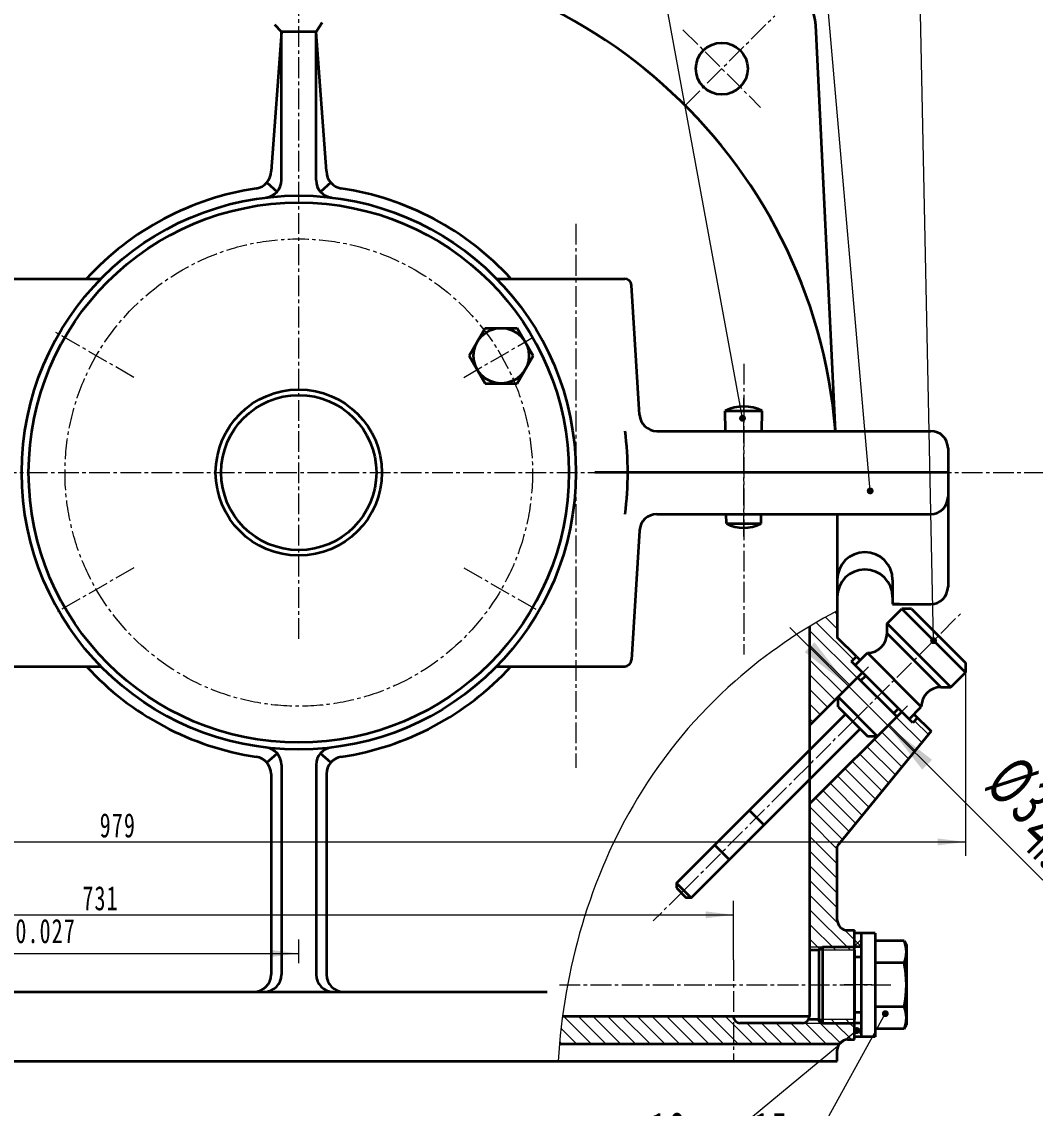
# Model space of a CAD drawing. Header units: millimetres. Extents: x -1682 to 1682, y -1188 to 1188.
# Drawn here: x -517 to 69, y 142 to 770 of the extents above; entities that cross this region are included whole.
import ezdxf

# ---------------------------------------------------------------- set-up
doc = ezdxf.new("R2010")
doc.units = ezdxf.units.MM
doc.linetypes.add('点画线', pattern=[18, 12, -2, 2, -2])
doc.layers.get('0').update_dxf_attribs({"lineweight": 35})
for name, color, linetype, lineweight in [('EB0', 7, 'Continuous', 35), ('中心线层', 1, '点画线', 18), ('剖面线层', 4, 'Continuous', 18), ('尺寸线层', 3, 'Continuous', 18), ('粗实线层', 7, 'Continuous', 35), ('细实线层', 7, 'Continuous', 18)]:
    doc.layers.add(name, color=color, linetype=linetype, lineweight=lineweight)
doc.styles.add('标准', font='', dxfattribs={"width": 0.667})
doc.styles.get('标准').set_extended_font_data('宋体')
doc.dimstyles.new('标准', dxfattribs={"dimscale": 4, "dimtxt": 3.5, "dimasz": 4, "dimexe": 2, "dimexo": 0, "dimtad": 1, "dimdsep": 46, "dimtxsty": '标准', "dimblk": '_CAXARROW', "dimcen": 0, "dimdle": 6, "dimazin": 2, "dimtfac": 0.707107, "dimtdec": 3, "dimtmove": 2, "dimatfit": 3, "dimfxl": 1, "dimfrac": 2, "dimtolj": 1, "dimarcsym": 1})
pattern_1 = [(135, (0, 0), (-4.24264, -4.24264), [])]
pattern_2 = [(-45, (0, 0), (2.1213, 2.1213), [])]
pattern_3 = [(45, (0, 0), (-2.1213, 2.1213), [])]

# ---------------------------------------------------------------- blocks, each defined once
blk = doc.blocks.new('*X6')
at = {"layer": '剖面线层'}
h = blk.add_hatch(dxfattribs=at)
h.set_pattern_fill('无图案', color=256, scale=3, angle=-45, style=0, pattern_type=0)
h.set_pattern_definition(pattern_2)
h.paths.add_polyline_path([(-2, 11), (-2, 11.2), (-2, 15), (0, 15), (0, 11)], flags=0)
h = blk.add_hatch(dxfattribs=at)
h.set_pattern_fill('无图案', color=256, scale=3, angle=45, style=0, pattern_type=0)
h.set_pattern_definition(pattern_3)
h.paths.add_polyline_path([(-2, 11), (-2, 14.8), (-2, 15), (0, 15), (0, 11)], flags=0)
h = blk.add_hatch(dxfattribs=at)
h.set_pattern_fill('无图案', color=256, scale=3, angle=-45, style=0, pattern_type=0)
h.set_pattern_definition(pattern_2)
h.paths.add_polyline_path([(-2, -15), (-2, -14.8), (-2, -11), (0, -11), (0, -15)], flags=0)
h = blk.add_hatch(dxfattribs=at)
h.set_pattern_fill('无图案', color=256, scale=3, angle=45, style=0, pattern_type=0)
h.set_pattern_definition(pattern_3)
h.paths.add_polyline_path([(-2, -15), (-2, -14.8), (-2, -11), (0, -11), (0, -15)], flags=0)
at = {"layer": '中心线层'}
blk.add_line((-5, 0), (3, 0), dxfattribs=at)
at = {"layer": '粗实线层'}
for p, q in [((-2, 15), (0, 15)), ((-2, 15), (-2, -15)), ((0, 15), (0, -15)), ((-2, 11), (0, 11)), ((-2, -11), (0, -11)), ((-2, -15), (0, -15))]:
    blk.add_line(p, q, dxfattribs=at)
blk = doc.blocks.new('*X11')
at = {"color": 0}
blk.add_line((78.88, 307.3), (92.63, 293.54), dxfattribs=at)
at = {"color": 0, "char_height": 28, "attachment_point": 1, "rotation": 315, "line_spacing_factor": 1.15057, "style": '标准'}
for s, insert, width in [('\\T1.1;%%C32', (58.32, 347.88), 250.7356), ('\\T1.1;{\\H0.707107x;H9}', (95.22, 323.63), 77.7896), ('\\T1.1;{\\H0.707107x;h9}', (76.94, 305.2), 77.7896)]:
    blk.add_mtext(s, dxfattribs=dict(at, insert=insert, width=width))
blk = doc.blocks.new('*X10')
at = {"layer": '尺寸线层', "linetype": 'Continuous'}
for points in [[(-39.12, 385.88), (-58.92, 411.33), (-64.58, 405.68)], [(-16.5, 363.25), (8.96, 343.45), (3.3, 337.79)]]:
    blk.add_hatch(color=0, dxfattribs=at).paths.add_polyline_path(points, flags=0)
at = {"layer": '尺寸线层', "color": 0, "linetype": 'Continuous'}
for p, q in [((-73.07, 419.82), (72.92, 273.83)), ((-53.72, 371.28), (-27.81, 397.19)), ((-31.89, 347.85), (-5.18, 374.56))]:
    blk.add_line(p, q, dxfattribs=at)
at = {"layer": '尺寸线层', "color": 0}
blk.add_blockref('*X11', (0, 0), dxfattribs=at)
blk = doc.blocks.new('_CAXARROW')
blk.add_hatch(color=0).paths.add_polyline_path([(0, 0), (-1, 0.125), (-1, -0.125)], flags=0)
blk = doc.blocks.new('*X22')
at = {"layer": '尺寸线层', "linetype": 'Continuous'}
for points in [[(-950.76, 295.99), (-934.76, 297.99), (-934.76, 293.99)], [(28.24, 295.99), (12.24, 297.99), (12.24, 293.99)]]:
    blk.add_hatch(color=0, dxfattribs=at).paths.add_polyline_path(points, flags=0)
at = {"layer": '尺寸线层', "color": 0, "linetype": 'Continuous'}
for p, q in [((-950.76, 443.36), (-950.76, 287.99)), ((28.24, 399.5), (28.24, 287.99)), ((-950.76, 295.99), (28.24, 295.99))]:
    blk.add_line(p, q, dxfattribs=at)
at = {"layer": '尺寸线层', "color": 0, "insert": (-461.26, 305.49), "char_height": 14, "width": 40.1273, "attachment_point": 5, "line_spacing_factor": 1.15057, "style": '标准'}
blk.add_mtext('\\T1.1;979', dxfattribs=at)
blk = doc.blocks.new('*X23')
at = {"layer": '尺寸线层', "linetype": 'Continuous'}
for points in [[(-836.76, 253.87), (-820.76, 255.87), (-820.76, 251.87)], [(-105.76, 253.87), (-121.76, 255.87), (-121.76, 251.87)]]:
    blk.add_hatch(color=0, dxfattribs=at).paths.add_polyline_path(points, flags=0)
at = {"layer": '尺寸线层', "color": 0, "linetype": 'Continuous'}
for p, q in [((-836.76, 252.65), (-836.76, 261.87)), ((-105.76, 227.79), (-105.76, 261.87)), ((-836.76, 253.87), (-105.76, 253.87))]:
    blk.add_line(p, q, dxfattribs=at)
at = {"layer": '尺寸线层', "color": 0, "insert": (-471.26, 263.37), "char_height": 14, "width": 38.3536, "attachment_point": 5, "line_spacing_factor": 1.15057, "style": '标准'}
blk.add_mtext('\\T1.1;731', dxfattribs=at)
blk = doc.blocks.new('*X37')
at = {"layer": '细实线层', "lineweight": 18}
h = blk.add_hatch(color=0, dxfattribs=at)
edge = h.paths.add_edge_path(flags=0)
edge.add_arc((0, 0), 2, 0, 360)
at = {"layer": '细实线层', "color": 0}
for p, q in [((-71.07, 387.05), (-111.07, 387.05)), ((0, 0), (-71.07, 387.05))]:
    blk.add_line(p, q, dxfattribs=at)
at = {"layer": '细实线层', "color": 0, "lineweight": 18, "insert": (-91.07, 393.05), "char_height": 20, "width": 68, "attachment_point": 8, "line_spacing_factor": 1.15057, "style": '标准'}
blk.add_mtext('\\T1.1;12', dxfattribs=at)
blk = doc.blocks.new('*X38')
at = {"layer": '细实线层', "lineweight": 18}
h = blk.add_hatch(color=0, dxfattribs=at)
edge = h.paths.add_edge_path(flags=0)
edge.add_arc((0, 0), 2, 0, 360)
at = {"layer": '细实线层', "color": 0}
for p, q in [((-37.28, 429), (-77.28, 429)), ((0, 0), (-37.28, 429))]:
    blk.add_line(p, q, dxfattribs=at)
at = {"layer": '细实线层', "color": 0, "lineweight": 18, "insert": (-57.28, 435), "char_height": 20, "width": 68, "attachment_point": 8, "line_spacing_factor": 1.15057, "style": '标准'}
blk.add_mtext('\\T1.1;13', dxfattribs=at)
blk = doc.blocks.new('*X39')
at = {"layer": '细实线层', "lineweight": 18}
h = blk.add_hatch(color=0, dxfattribs=at)
edge = h.paths.add_edge_path(flags=0)
edge.add_arc((0, 0), 2, 0, 360)
at = {"layer": '细实线层', "color": 0}
for p, q in [((-10.63, 515.53), (-50.63, 515.53)), ((0, 0), (-10.63, 515.53))]:
    blk.add_line(p, q, dxfattribs=at)
at = {"layer": '细实线层', "color": 0, "lineweight": 18, "insert": (-30.63, 521.53), "char_height": 20, "width": 68, "attachment_point": 8, "line_spacing_factor": 1.15057, "style": '标准'}
blk.add_mtext('\\T1.1;14', dxfattribs=at)
blk = doc.blocks.new('*X40')
at = {"layer": '细实线层', "lineweight": 18}
h = blk.add_hatch(color=0, dxfattribs=at)
edge = h.paths.add_edge_path(flags=0)
edge.add_arc((0, 0), 2, 0, 360)
at = {"layer": '细实线层', "color": 0}
for p, q in [((0, 0), (-46.01, -83.27)), ((-46.01, -83.27), (-86.01, -83.27))]:
    blk.add_line(p, q, dxfattribs=at)
at = {"layer": '细实线层', "color": 0, "lineweight": 18, "insert": (-66.01, -77.27), "char_height": 20, "width": 68, "attachment_point": 8, "line_spacing_factor": 1.15057, "style": '标准'}
blk.add_mtext('\\T1.1;15', dxfattribs=at)
blk = doc.blocks.new('*X41')
at = {"layer": '细实线层', "lineweight": 18}
h = blk.add_hatch(color=0, dxfattribs=at)
edge = h.paths.add_edge_path(flags=0)
edge.add_arc((0, 0), 2, 0, 360)
at = {"layer": '细实线层', "color": 0}
for p, q in [((0, 0), (-89.05, -73.5)), ((-89.05, -73.5), (-129.05, -73.5))]:
    blk.add_line(p, q, dxfattribs=at)
at = {"layer": '细实线层', "color": 0, "lineweight": 18, "insert": (-109.05, -67.5), "char_height": 20, "width": 68, "attachment_point": 8, "line_spacing_factor": 1.15057, "style": '标准'}
blk.add_mtext('\\T1.1;16', dxfattribs=at)
blk = doc.blocks.new('*X65')
at = {"color": 0, "char_height": 14, "attachment_point": 1, "line_spacing_factor": 1.15057, "style": '标准'}
for s, insert, width in [('\\T1.1;%%P0.027', (-534.4, 251.53), 200.3236), ('\\T1.1;330', (-557.74, 250.75), 287.8058)]:
    blk.add_mtext(s, dxfattribs=dict(at, insert=insert, width=width))
blk = doc.blocks.new('*X64')
at = {"layer": '尺寸线层', "linetype": 'Continuous'}
for points in [[(-686.76, 231.55), (-670.76, 233.55), (-670.76, 229.55)], [(-356.76, 231.55), (-372.76, 233.55), (-372.76, 229.55)]]:
    blk.add_hatch(color=0, dxfattribs=at).paths.add_polyline_path(points, flags=0)
at = {"layer": '尺寸线层', "color": 0, "linetype": 'Continuous'}
for p, q in [((-686.76, 229.2), (-686.76, 239.55)), ((-356.76, 226.03), (-356.76, 239.55)), ((-686.76, 231.55), (-356.76, 231.55))]:
    blk.add_line(p, q, dxfattribs=at)
at = {"layer": '尺寸线层', "color": 0}
blk.add_blockref('*X65', (0, 0), dxfattribs=at)

msp = doc.modelspace()

# ---------------------------------------------------------------- hatches: boundary and pattern name
at = {"layer": '剖面线层'}
h = msp.add_hatch(dxfattribs=at)
h.set_pattern_fill('无图案', color=256, scale=6, angle=135, style=0, pattern_type=0)
h.set_pattern_definition(pattern_1)
h.paths.add_polyline_path([(-61.803, 233.361), (-61.803, 234.256), (-61.803, 235.361), (-54.351, 235.361), (-56.351, 233.361)], flags=0)
edge = h.paths.add_edge_path(flags=0)
edge.add_arc((-65.803, 195.361), 4, 270, 324.842197)
edge.add_arc((-65.803, 195.361), 4, 324.842197, 330)
edge.add_line((-62.339, 193.361), (-56.351, 193.361))
edge.add_line((-56.351, 193.361), (-54.351, 191.361))
edge.add_line((-54.351, 191.361), (-65.803, 191.361))
h = msp.add_hatch(dxfattribs=at)
h.set_pattern_fill('无图案', color=256, scale=6, angle=135, style=0, pattern_type=0)
h.set_pattern_definition(pattern_1)
edge = h.paths.add_edge_path(flags=0)
edge.add_spline(control_points=[(-206.239, 179.361), (-206.008, 181.938), (-205.748, 184.515), (-205.461, 187.091)], knot_values=[0, 0, 0, 0, 7.7693933, 7.7693933, 7.7693933, 7.7693933], weights=[1, 1, 1, 1], degree=3, periodic=0)
edge.add_spline(control_points=[(-205.461, 187.091), (-205.153, 189.849), (-204.812, 192.606), (-204.439, 195.361)], knot_values=[0, 0, 0, 0, 8.3328702, 8.3328702, 8.3328702, 8.3328702], weights=[1, 1, 1, 1], degree=3, periodic=0)
edge.add_line((-204.439, 195.361), (-105.803, 195.361))
edge.add_line((-105.803, 195.361), (-105.803, 179.361))
edge.add_line((-105.803, 179.361), (-206.239, 179.361))
edge = h.paths.add_edge_path(flags=0)
edge.add_line((-105.803, 179.361), (-105.803, 186.029))
edge.add_line((-105.803, 186.029), (-105.803, 195.361))
edge.add_arc((-101.803, 195.361), 4, 180, 270)
edge.add_line((-101.803, 191.361), (-65.803, 191.361))
edge.add_line((-65.803, 191.361), (-35.803, 191.361))
edge.add_line((-35.803, 191.361), (-35.803, 181.758))
edge.add_line((-35.803, 181.758), (-39.803, 181.758))
edge.add_arc((-39.803, 175.758), 6, 90, 143.096529)
edge.add_line((-44.601, 179.361), (-105.803, 179.361))
edge = h.paths.add_edge_path(flags=0)
edge.add_spline(control_points=[(-206.239, 179.361), (-205.944, 182.646), (-205.604, 185.931), (-205.217, 189.215)], knot_values=[0, 0, 0, 0, 9.9069363, 9.9069363, 9.9069363, 9.9069363], weights=[1, 1, 1, 1], degree=3, periodic=0)
edge.add_spline(control_points=[(-205.217, 189.215), (-204.976, 191.264), (-204.716, 193.313), (-204.439, 195.361)], knot_values=[0, 0, 0, 0, 6.1953272, 6.1953272, 6.1953272, 6.1953272], weights=[1, 1, 1, 1], degree=3, periodic=0)
edge.add_line((-204.439, 195.361), (-105.803, 195.361))
edge.add_line((-105.803, 195.361), (-105.803, 179.361))
edge.add_line((-105.803, 179.361), (-206.239, 179.361))
h = msp.add_hatch(dxfattribs=at)
h.set_pattern_fill('无图案', color=256, scale=6, angle=135, style=0, pattern_type=0)
h.set_pattern_definition(pattern_1)
edge = h.paths.add_edge_path(flags=0)
edge.add_spline(control_points=[(-206.239, 179.361), (-206.067, 181.282), (-205.879, 183.203), (-205.675, 185.125)], knot_values=[0, 0, 0, 0, 5.7913056, 5.7913056, 5.7913056, 5.7913056], weights=[1, 1, 1, 1], degree=3, periodic=0)
edge.add_spline(control_points=[(-205.675, 185.125), (-205.313, 188.538), (-204.901, 191.951), (-204.439, 195.361)], knot_values=[0, 0, 0, 0, 10.3109579, 10.3109579, 10.3109579, 10.3109579], weights=[1, 1, 1, 1], degree=3, periodic=0)
edge.add_line((-204.439, 195.361), (-105.803, 195.361))
edge.add_line((-105.803, 195.361), (-105.803, 179.361))
edge.add_line((-105.803, 179.361), (-206.239, 179.361))

# ---------------------------------------------------------------- linework, layer by layer
for p, q in [((-366.764, 764.032), (-370.584, 768.075)), ((-346.764, 764.032), (-343.19, 769.349)), ((-46.764, 533.361), (-58.232, 767.829)), ((-366.764, 764.032), (-372.764, 683.43)), ((-366.764, 678.18), (-366.764, 764.032)), ((-346.764, 764.032), (-366.764, 764.032)), ((-346.764, 678.18), (-346.764, 764.032)), ((-340.764, 683.43), (-346.764, 764.032)), ((-375.238, 676.845), (-369.238, 671.596)), ((-338.29, 676.845), (-344.29, 671.596)), ((-643.683, 621.361), (-471.027, 621.361)), ((-242.501, 621.361), (-168.526, 621.361)), ((-159.94, 542.748), (-164.534, 617.606)), ((-149.959, 533.361), (8.197, 533.361)), ((18.197, 523.361), (18.197, 443.361)), ((18.197, 509.361), (-185.803, 509.361)), ((-149.959, 485.361), (-45.803, 485.361)), ((-45.803, 485.361), (8.197, 485.361)), ((-45.803, 485.361), (-45.803, 414.149)), ((-159.94, 475.973), (-164.534, 401.116)), ((-13.803, 447.361), (-13.803, 433.361)), ((-9.803, 433.361), (-13.803, 433.361)), ((-13.803, 433.361), (8.197, 433.361)), ((-61.803, 420.428), (-61.803, 195.361)), ((-34.692, 403.038), (-45.803, 414.149)), ((-37.521, 400.21), (-34.692, 403.038)), ((-34.692, 403.038), (-32.571, 400.917)), ((-643.683, 397.361), (-471.027, 397.361)), ((-242.501, 397.361), (-168.526, 397.361)), ((-35.399, 398.089), (-4.287, 366.976)), ((-31.157, 393.846), (-61.803, 363.2)), ((-8.529, 371.219), (-61.803, 317.945)), ((0.663, 367.683), (-2.165, 364.855)), ((-1.458, 369.804), (8.441, 359.905)), ((8.441, 359.905), (-45.803, 293.608)), ((-375.238, 341.877), (-369.238, 347.126)), ((-338.29, 341.877), (-344.29, 347.126)), ((-366.764, 340.541), (-366.764, 219.361)), ((-346.764, 340.541), (-346.764, 219.361)), ((-372.764, 335.292), (-372.764, 219.361)), ((-340.764, 335.292), (-340.764, 219.361)), ((-45.803, 250.961), (-45.803, 293.608)), ((-45.803, 250.961), (-45.803, 291.852)), ((-39.803, 244.961), (-35.803, 244.961)), ((-35.803, 181.758), (-35.803, 244.961)), ((-56.351, 233.361), (-54.351, 235.361)), ((-54.351, 235.361), (-54.351, 191.361)), ((-686.764, 209.361), (-213.22, 209.361)), ((-204.439, 195.361), (-61.803, 195.361)), ((-65.803, 191.361), (-101.803, 191.361)), ((-56.351, 193.361), (-62.339, 193.361)), ((-56.351, 193.361), (-54.351, 191.361)), ((-206.239, 179.361), (-44.601, 179.361)), ((-45.803, 169.361), (-45.803, 175.758)), ((-39.803, 181.758), (-35.803, 181.758)), ((-675.803, 169.361), (-45.803, 169.361))]:
    msp.add_line(p, q)
for centre, radius in [((-112.458, 742.706), 15), ((-356.764, 509.361), 160), ((-356.764, 509.361), 156), ((-356.764, 509.361), 48), ((-356.764, 509.361), 44.8)]:
    msp.add_circle(centre, radius)
for centre, radius, start, end in [((-346.145, 509.195), 300.354, 4.614972, 92.02624), ((-88.196, 766.363), 30, 2.8, 87.12), ((-382.764, 683.43), 10, 278.495258, 359.999994), ((-376.764, 678.18), 10, 276.756316, 0.000005), ((-336.764, 678.18), 10, 180.000005, 263.243693), ((-330.764, 683.43), 10, 180, 261.50476), ((-356.764, 509.361), 166, 98.495242, 137.569236), ((-356.764, 509.361), 166, 98.495242, 137.569236), ((-356.764, 509.361), 166, 42.430764, 81.504758), ((-356.764, 509.361), 166, 42.430764, 81.504758), ((-168.526, 617.361), 4, 3.511474, 90), ((-149.959, 543.361), 10, 183.511474, 270), ((-356.764, 509.361), 190, 352.743253, 7.256747), ((8.197, 523.361), 10, 0, 90), ((8.197, 495.361), 10, 270, 360), ((-149.959, 475.361), 10, 90, 176.488526), ((-29.803, 447.361), 16, 90, 180), ((-29.803, 447.361), 16, 360, 90), ((-29.803, 437.361), 16, 90, 180), ((-29.803, 437.361), 16, 0, 90), ((8.197, 443.361), 10, 270, 0), ((-356.764, 509.361), 166, 222.430764, 261.504758), ((-356.764, 509.361), 166, 278.495242, 317.569236), ((-168.526, 401.361), 4, 270, 356.488526), ((-376.764, 340.541), 10, 359.999995, 83.243684), ((-336.764, 340.541), 10, 96.756307, 179.999995), ((-382.764, 335.292), 10, 0.000006, 81.504742), ((-330.764, 335.292), 10, 98.49524, 180), ((-39.803, 250.961), 6, 180, 270), ((-382.764, 219.361), 10, 270, 0), ((-376.764, 219.361), 10, 270, 0), ((-336.764, 219.361), 10, 180, 270), ((-330.764, 219.361), 10, 180, 270), ((-101.803, 195.361), 4, 180, 270), ((-65.803, 195.361), 4, 270, 0), ((-39.803, 175.758), 6, 90, 180)]:
    msp.add_arc(centre, radius, start, end)
at = {"layer": 'EB0', "color": 7, "linetype": 'Continuous', "lineweight": 35}
for p, q in [((-17.014, 422.13), (-8.529, 430.616)), ((28.24, 393.846), (-8.529, 430.616)), ((-2.872, 430.616), (-8.529, 430.616)), ((-2.872, 430.616), (28.24, 399.503)), ((-17.014, 422.13), (19.755, 385.361)), ((-17.014, 416.474), (-17.014, 422.13)), ((-17.014, 416.474), (14.098, 385.361)), ((-35.399, 398.089), (-28.328, 405.16)), ((-28.328, 405.16), (2.785, 374.047)), ((28.24, 399.503), (28.24, 393.846)), ((-45.299, 379.704), (-33.985, 391.018)), ((-33.985, 391.018), (-11.358, 368.39)), ((-32.147, 389.179), (-29.318, 392.008)), ((19.755, 385.361), (28.24, 393.846)), ((14.098, 385.361), (19.755, 385.361)), ((-45.299, 374.047), (-45.299, 379.704)), ((-22.671, 357.077), (-45.299, 379.704)), ((-45.299, 374.047), (-28.328, 357.077)), ((-13.196, 370.229), (-10.368, 373.057)), ((-4.287, 366.976), (2.785, 374.047)), ((-138.637, 272.224), (-41.056, 369.804)), ((-130.152, 263.738), (-32.571, 361.319)), ((-47.152, 363.709), (-47.133, 363.69)), ((-28.328, 357.077), (-22.671, 357.077)), ((-88.125, 305.765), (-96.61, 314.25)), ((-108.125, 285.765), (-116.61, 294.25)), ((-138.637, 272.224), (-138.637, 269.395)), ((-138.637, 272.224), (-130.152, 263.738)), ((-138.637, 269.395), (-132.98, 263.738)), ((-130.152, 263.738), (-132.98, 263.738)), ((-23.803, 243.361), (-23.803, 183.361)), ((-7.162, 238.761), (-23.803, 238.761)), ((-7.162, 238.761), (-5.803, 236.406)), ((-5.803, 236.406), (-5.803, 190.316)), ((-7.162, 226.061), (-23.803, 226.061)), ((-7.162, 200.661), (-23.803, 200.661)), ((-7.162, 187.961), (-5.803, 190.316)), ((-7.162, 187.961), (-23.803, 187.961))]:
    msp.add_line(p, q, dxfattribs=at)
for centre, radius, start, end in [((-28.328, 416.474), 11.314, 270.001476, 0), ((14.099, 374.047), 11.314, 90.001476, 180), ((-21.313, 232.411), 15.51, 335.831696, 24.168304), ((-65.803, 213.361), 60, 347.779959, 12.220041), ((-21.313, 194.311), 15.51, 335.831696, 24.168304)]:
    msp.add_arc(centre, radius, start, end, dxfattribs=at)
at = {"layer": '中心线层'}
for p, q in [((-356.764, 413.245), (-356.764, 822.118)), ((-133.671, 721.493), (-81.904, 773.259)), ((-134.858, 765.106), (-90.058, 720.306)), ((-196.764, 653.067), (-196.764, 338.8)), ((-452.027, 564.361), (-497.577, 590.659)), ((-261.501, 564.361), (-221.368, 587.532)), ((-99.803, 572.211), (-99.803, 404.324)), ((-99.803, 472.454), (-99.803, 552.454)), ((-675.803, 509.361), (100.14, 509.361)), ((-452.027, 454.361), (-496.054, 428.942)), ((-261.501, 454.361), (-218.987, 429.815)), ((-36.813, 365.562), (25.355, 427.731)), ((-134.394, 267.981), (-36.813, 365.562)), ((-134.394, 267.981), (-152.072, 250.303)), ((-105.763, 227.788), (-105.763, 169.361)), ((-206.239, 213.361), (-14.839, 213.361))]:
    msp.add_line(p, q, dxfattribs=at)
msp.add_circle((-356.764, 509.361), 135, dxfattribs=at)
at = {"layer": '粗实线层'}
for p, q in [((-249.088, 592.861), (-258.326, 576.861)), ((-249.088, 592.861), (-230.613, 592.861)), ((-221.376, 576.861), (-230.613, 592.861)), ((-258.326, 576.861), (-249.088, 560.861)), ((-230.613, 560.861), (-221.376, 576.861)), ((-249.088, 560.861), (-230.613, 560.861)), ((-110.455, 545.054), (-89.151, 545.054)), ((-110.338, 533.361), (-110.455, 545.054)), ((-89.268, 533.361), (-89.151, 545.054)), ((-109.803, 479.854), (-109.858, 485.361)), ((-89.803, 479.854), (-89.748, 485.361)), ((-109.803, 479.854), (-89.803, 479.854)), ((-2.165, 364.855), (-37.521, 400.21)), ((-56.351, 233.361), (-61.803, 233.361))]:
    msp.add_line(p, q, dxfattribs=at)
msp.add_circle((-239.851, 576.861), 16, dxfattribs=at)
for centre, radius, start, end in [((-99.803, 522.616), 24.839, 64.605445, 115.394555), ((-99.803, 499.488), 22.033, 243.008533, 296.991467)]:
    msp.add_arc(centre, radius, start, end, dxfattribs=at)
at = {"layer": '细实线层', "color": 7, "linetype": 'Continuous', "lineweight": 35}
for p, q in [((-33.985, 391.018), (-31.157, 393.846)), ((-56.351, 233.361), (-56.351, 193.361))]:
    msp.add_line(p, q, dxfattribs=at)
at = {"layer": '细实线层'}
for p, q in [((-61.803, 235.361), (-35.803, 235.361)), ((-65.803, 191.361), (-35.803, 191.361))]:
    msp.add_line(p, q, dxfattribs=at)
msp.add_open_spline([(-45.803, 429.49), (-66.933, 418.335), (-111.42, 387.91), (-180.151, 305.471), (-203.752, 222.247), (-206.994, 169.361)], degree=3, knots=[0, 0, 0, 0, 73.0173128, 162.9587518, 324.6132401, 324.6132401, 324.6132401, 324.6132401], dxfattribs=at)

# ---------------------------------------------------------------- block references
for name, p in [('*X37', (-100.486, 540.713)), ('*X38', (-26.742, 498.761)), ('*X39', (9.856, 412.231))]:
    msp.add_blockref(name, p, dxfattribs=at)

# ---------------------------------------------------------------- dimensions: what is measured, and where the dimension line sits
at = {"layer": '尺寸线层'}
for base, p1, p2, angle, override, picture, middle in [((28.24, 295.994), (-950.764, 443.361), (28.24, 399.503), 0, {"dimsah": 1, "dimtfill": 1, "dimtzin": 8}, '*X22', (-461.262, 295.994)), ((-356.764, 231.548), (-686.764, 229.196), (-356.764, 226.029), 180, {"dimsah": 1, "dimtol": 1, "dimtp": 0.027, "dimtm": 0.027, "dimtfac": 1, "dimtfill": 1, "dimtzin": 8}, '*X64', (-521.764, 231.548))]:
    dim = msp.add_linear_dim(base=base, p1=p1, p2=p2, angle=angle, dimstyle='标准', override=override, dxfattribs=at)
    dim.commit()
    dim.dimension.update_dxf_attribs({"geometry": picture, "text_midpoint": middle})
dim = msp.add_linear_dim(base=(-105.763, 253.866), p1=(-836.764, 252.647), p2=(-105.763, 227.788), angle=0, text='731', dimstyle='标准', override={"dimsah": 1, "dimtfac": 1, "dimtfill": 1, "dimtzin": 8}, dxfattribs=at)
dim.commit()
dim.dimension.update_dxf_attribs({"geometry": '*X23', "text_midpoint": (-471.264, 253.866)})

# ---------------------------------------------------------------- next in the draw order: wipeouts: each hides what was drawn before it
msp.add_wipeout([(-35.803, 213.359), (-35.803, 209.659), (-35.803, 209.659), (-35.803, 191.359), (-35.803, 191.359), (-35.803, 183.359), (-35.803, 183.359), (-31.803, 183.359), (-31.803, 183.359), (-31.803, 191.359), (-31.803, 191.359), (-31.803, 209.659), (-31.803, 209.659), (-31.803, 213.359), (-31.803, 213.359), (-31.803, 235.359), (-31.803, 235.359), (-31.803, 243.359), (-31.803, 243.359), (-35.803, 243.359), (-35.803, 243.359), (-35.803, 235.359), (-35.803, 235.359)])

# ---------------------------------------------------------------- next in the draw order: hatches: boundary and pattern name
at = {"layer": '剖面线层'}
h = msp.add_hatch(dxfattribs=at)
h.set_pattern_fill('无图案', color=256, scale=6, angle=135, style=0, pattern_type=0)
h.set_pattern_definition(pattern_1)
edge = h.paths.add_edge_path(flags=0)
edge.add_line((-61.803, 363.2), (-61.803, 388.231))
edge.add_line((-61.803, 388.231), (-61.803, 420.428))
edge.add_spline(control_points=[(-61.803, 420.428), (-56.557, 423.608), (-51.219, 426.631), (-45.803, 429.49)], knot_values=[0, 0, 0, 0, 18.3908831, 18.3908831, 18.3908831, 18.3908831], weights=[1, 1, 1, 1], degree=3, periodic=0)
edge.add_line((-45.803, 429.49), (-45.803, 414.149))
edge.add_line((-45.803, 414.149), (-34.692, 403.038))
edge.add_line((-34.692, 403.038), (-37.521, 400.21))
edge.add_line((-37.521, 400.21), (-35.399, 398.089))
edge.add_line((-35.399, 398.089), (-31.157, 393.846))
edge.add_line((-31.157, 393.846), (-33.985, 391.018))
edge.add_line((-33.985, 391.018), (-45.299, 379.704))
edge.add_line((-45.299, 379.704), (-61.803, 363.2))
edge = h.paths.add_edge_path(flags=0)
edge.add_line((-61.803, 317.945), (-56.818, 322.93))
edge.add_line((-56.818, 322.93), (-22.671, 357.077))
edge.add_line((-22.671, 357.077), (-11.358, 368.39))
edge.add_line((-11.358, 368.39), (-8.529, 371.219))
edge.add_line((-8.529, 371.219), (-4.287, 366.976))
edge.add_line((-4.287, 366.976), (-2.165, 364.855))
edge.add_line((-2.165, 364.855), (0.663, 367.683))
edge.add_line((0.663, 367.683), (8.441, 359.905))
edge.add_line((8.441, 359.905), (-45.803, 293.608))
edge.add_line((-45.803, 293.608), (-45.803, 250.961))
edge.add_arc((-39.803, 250.961), 6, 180, 270)
edge.add_line((-39.803, 244.961), (-35.803, 244.961))
edge.add_line((-35.803, 244.961), (-35.803, 243.359))
edge.add_line((-35.803, 243.359), (-35.803, 235.361))
edge.add_line((-35.803, 235.361), (-54.351, 235.361))
edge.add_line((-54.351, 235.361), (-61.803, 235.361))
edge.add_line((-61.803, 235.361), (-61.803, 317.945))
h.paths.add_polyline_path([(-54.351, 233.361), (-54.351, 234.588), (-54.351, 235.361), (-35.803, 235.361), (-35.803, 233.361)], flags=0)
h.paths.add_polyline_path([(-54.351, 191.361), (-54.351, 192.965), (-54.351, 193.361), (-35.803, 193.361), (-35.803, 191.361)], flags=0)

# ---------------------------------------------------------------- next in the draw order: linework, layer by layer
for p, q in [((-54.351, 235.361), (-35.803, 235.361)), ((-54.351, 191.361), (-35.803, 191.361))]:
    msp.add_line(p, q)
at = {"layer": 'EB0', "color": 7, "linetype": 'Continuous', "lineweight": 35}
for p, q in [((-31.803, 243.359), (-31.803, 243.361)), ((-23.803, 243.361), (-31.803, 243.361)), ((-35.803, 233.361), (-35.803, 193.361)), ((-31.803, 229.361), (-35.803, 229.361)), ((-31.803, 197.361), (-35.803, 197.361)), ((-23.803, 183.361), (-31.803, 183.361))]:
    msp.add_line(p, q, dxfattribs=at)
at = {"layer": '细实线层'}
for p, q in [((-35.803, 233.361), (-56.351, 233.361)), ((-35.803, 193.361), (-56.351, 193.361))]:
    msp.add_line(p, q, dxfattribs=at)

# ---------------------------------------------------------------- next in the draw order: block references
at = {"xscale": 2, "yscale": 2, "zscale": 2, "rotation": 180}
msp.add_blockref('*X6', (-35.803, 213.359), dxfattribs=at)
at = {"layer": '细实线层'}
for name, p in [('*X40', (-18.006, 196.794)), ('*X41', (-34.48, 187.023))]:
    msp.add_blockref(name, p, dxfattribs=at)

# ---------------------------------------------------------------- next in the draw order: dimensions: what is measured, and where the dimension line sits
at = {"layer": '尺寸线层'}
dim = msp.add_linear_dim(base=(-16.498, 363.25), p1=(-53.725, 371.278), p2=(-31.894, 347.854), angle=315, text='\\A1;%%C32\\H0.707107x;\\SH9/h9;\\H1.41421x;', dimstyle='标准', override={"dimscale": 8, "dimpost": '%%C<>', "dimsah": 1, "dimtfill": 1, "dimtolj": 0, "dimtzin": 8}, dxfattribs=at)
dim.commit()
dim.dimension.update_dxf_attribs({"geometry": '*X10', "text_midpoint": (50.759, 295.994), "dimtype": 160})

doc.saveas('drawing.dxf')
